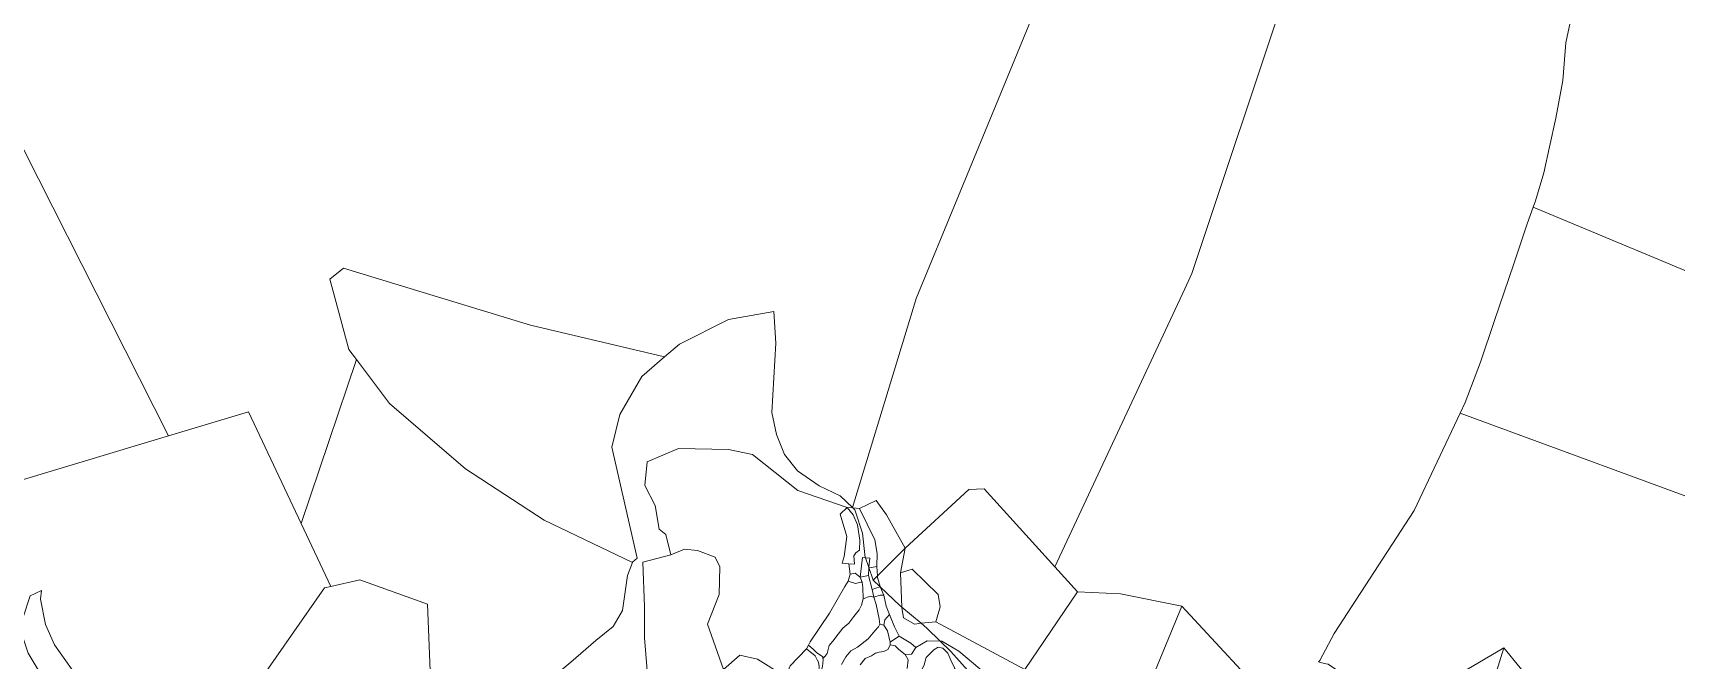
# Model space of a CAD drawing. Header units: metres. Extents: x 542555 to 550520, y 1840485 to 1846995.
# Drawn here: x 546247 to 546925, y 1842804 to 1843063 of the extents above; entities that cross this region are included whole.
import ezdxf

# ---------------------------------------------------------------- set-up
doc = ezdxf.new("R2010")
doc.units = ezdxf.units.M
doc.header["$MEASUREMENT"] = 0
doc.layers.add('Level 30', color=7, linetype='Continuous', lineweight=0)

msp = doc.modelspace()

# ---------------------------------------------------------------- linework, layer by layer
at = {"layer": 'Level 30', "color": 7, "linetype": 'Continuous', "lineweight": 0, "flags": 128}
for points in [[(546722.2115, 1842956.9278), (546668.5219, 1842842.1441), (546639.4, 1842874.25), (546633.15, 1842874.03), (546606.81, 1842849.81), (546599.05, 1842863.59), (546594.86, 1842869.51), (546587.96, 1842866.13), (546585.251, 1842866.3983), (546585.03, 1842866.61), (546611.04, 1842952.02), (546611.4222, 1842952.9507), (546646.235, 1843037.7166), (546670.34, 1843096.41), (546710.61, 1843213.94), (546743.05, 1843249.75), (546782.2, 1843204.98), (546797.1, 1843175.02), (546783.32, 1843137.82), (546732.163, 1842984.261), (546725.15, 1842963.21), (546722.2115, 1842956.9278)], [(546302.76, 1842896.18), (546230.0851, 1842874.3283), (546226.42, 1842881.04), (546219.05, 1842890.08), (546211.81, 1842895.93), (546210.0792, 1842896.8235), (546187.71, 1842921.88), (546179.47, 1842932.69), (546177.08, 1842935.82), (546164.38, 1842952.31), (546156.45, 1842964.02), (546156.36, 1842964.15), (546148.57, 1842980.11), (546141.6, 1842999.21), (546138.6, 1843005.08), (546151.56, 1843022.02), (546172.4, 1843036.17), (546192.49, 1843048.82), (546219.17, 1843061.43), (546302.76, 1842896.18)], [(546865.94, 1842990.6), (546900.9201, 1842976.0179), (546988.76, 1842939.4), (546971.7051, 1842904.4959), (546952.9, 1842866.01), (546951.84, 1842862.83), (546835.8, 1842905.56), (546837.9, 1842910.03), (546844.22, 1842926.65), (546850.0244, 1842943.8195), (546857.9585, 1842967.2887), (546863.51, 1842983.71), (546865.94, 1842990.6)], [(546380.38, 1842927.7), (546377.25, 1842931.87), (546370.6611, 1842956.3575), (546369.42, 1842960.97), (546375.02, 1842965.45), (546396.1501, 1842959.0162), (546452.2, 1842941.95), (546507.56, 1842928.82), (546498.07, 1842920.68), (546489.12, 1842905.01), (546485.76, 1842891.58), (546496.19, 1842845.71), (546494.29, 1842844.06), (546494.23, 1842843.91), (546457.8, 1842861.36), (546425.36, 1842882.62), (546394.03, 1842909.49), (546380.38, 1842927.7)], [(546380.38, 1842927.7), (546394.03, 1842909.49), (546425.36, 1842882.62), (546457.8, 1842861.36), (546494.23, 1842843.91), (546492.23, 1842838.54), (546490.16, 1842824.05), (546486.37, 1842817.5), (546479.13, 1842811.62), (546468.79, 1842802.66), (546456.38, 1842792.31), (546434.32, 1842782.31), (546412.26, 1842771.96), (546411.9, 1842771.71), (546409.69, 1842826.66), (546381.73, 1842836.73), (546369.8, 1842833.97), (546357.54, 1842860.03), (546380.38, 1842927.7)], [(546951.84, 1842862.83), (546928.7213, 1842793.4239), (546921.88, 1842798.65), (546900.26, 1842783.27), (546874.06, 1842783.87), (546853.82, 1842808.65), (546838.47, 1842799.48), (546832.8801, 1842796.6803), (546826.67, 1842793.57), (546809.28, 1842783.19), (546781.33, 1842801.82), (546779.7693, 1842802.2122), (546777.4192, 1842802.8027), (546777.88, 1842803.43), (546783.84, 1842814.57), (546816.88, 1842865.34), (546835.8, 1842905.56), (546951.84, 1842862.83)], [(546668.52, 1842842.14), (546677.95, 1842831.75), (546656.25, 1842799.75), (546619.41, 1842819.42), (546621.26, 1842825.51), (546620.38, 1842830.63), (546609.66, 1842841.12), (546604.89, 1842839.62), (546606.81, 1842849.81), (546633.15, 1842874.03), (546639.4, 1842874.25), (546668.52, 1842842.14)], [(546582.81, 1842866.64), (546585.42, 1842863.56), (546587.11, 1842859.37), (546588.13, 1842853.11), (546587.99, 1842848.93), (546586.41, 1842847.93), (546585.69, 1842846.69), (546585.96, 1842843.19), (546583.55, 1842843.35), (546580.82, 1842843.55), (546581.59, 1842846.35), (546582.77, 1842854.6), (546580.04, 1842863.82), (546582.81, 1842866.64)], [(546588.78, 1842842.52), (546588.24, 1842837.84), (546586.18, 1842839.49), (546584.13, 1842839.11), (546583.55, 1842843.35), (546585.96, 1842843.19), (546585.69, 1842846.69), (546586.41, 1842847.93), (546587.99, 1842848.93), (546588.13, 1842853.11), (546587.11, 1842859.37), (546585.42, 1842863.56), (546582.81, 1842866.64), (546585.251, 1842866.3983), (546585.98, 1842865.7), (546589.19, 1842856.03), (546590.35, 1842845.95), (546590.3931, 1842845.8269), (546589.15, 1842845.92), (546588.78, 1842842.52)], [(546595.23, 1842847.6), (546595.08, 1842842.16), (546592.87, 1842841.76), (546591.78, 1842841.93), (546592.22, 1842845.69), (546590.3931, 1842845.8269), (546590.35, 1842845.95), (546589.19, 1842856.03), (546585.98, 1842865.7), (546585.251, 1842866.3983), (546587.96, 1842866.13), (546594.26, 1842853.23), (546595.23, 1842847.6)], [(546606.81, 1842849.81), (546595.3899, 1842838.3379), (546595.08, 1842842.16), (546595.23, 1842847.6), (546594.26, 1842853.23), (546587.96, 1842866.13), (546594.86, 1842869.51), (546599.05, 1842863.59), (546606.81, 1842849.81)], [(546510.08, 1842847.01), (546515.8, 1842849.32), (546521.15, 1842848.9), (546528.4, 1842846.04), (546530.31, 1842842.08), (546530.07, 1842830.66), (546525.28, 1842818.41), (546531.8, 1842799.64), (546508.56, 1842788.26), (546501.78, 1842782.32), (546499.23, 1842812.71), (546499.18, 1842825.56), (546498.49, 1842844.05), (546510.08, 1842847.01)], [(546591.7777, 1842841.867), (546591.66, 1842838.57), (546588.24, 1842837.84), (546588.78, 1842842.52), (546589.15, 1842845.92), (546590.3931, 1842845.8269), (546591.7777, 1842841.867)], [(546590.3931, 1842845.8269), (546592.22, 1842845.69), (546591.78, 1842841.93), (546591.7777, 1842841.867), (546590.3931, 1842845.8269)], [(546595.3899, 1842838.3379), (546606.81, 1842849.81), (546604.89, 1842839.62), (546605.4747, 1842825.4092), (546604.76, 1842826.01), (546596.4882, 1842833.8582), (546596.47, 1842833.9), (546595.44, 1842837.72), (546595.3899, 1842838.3379)], [(546588.24, 1842837.84), (546589.11, 1842835.81), (546588.55, 1842835.76), (546586.31, 1842835.26), (546583.27, 1842836.23), (546584.13, 1842839.11), (546586.18, 1842839.49), (546588.24, 1842837.84)], [(546594.77, 1842833.28), (546593.21, 1842832.77), (546591.66, 1842838.57), (546591.7777, 1842841.867), (546593.63, 1842836.57), (546596.4513, 1842833.8932), (546594.77, 1842833.28)], [(546595.08, 1842842.16), (546595.3899, 1842838.3379), (546593.63, 1842836.57), (546591.7777, 1842841.867), (546591.78, 1842841.93), (546592.87, 1842841.76), (546595.08, 1842842.16)], [(546621.26, 1842825.51), (546619.41, 1842819.42), (546613.3833, 1842818.761), (546605.4747, 1842825.4092), (546604.89, 1842839.62), (546609.66, 1842841.12), (546620.38, 1842830.63), (546621.26, 1842825.51)], [(546245.77, 1842830.13), (546250.36, 1842832.35), (546249.97, 1842828.71), (546252.04, 1842818.23), (546255.78, 1842809.92), (546262.79, 1842799.9), (546259.01, 1842797.49), (546251.5, 1842795.43), (546244.84, 1842806.42), (546242.59, 1842813.48), (546242.87, 1842821.35), (546245.77, 1842830.13)], [(546573.85, 1842805.13), (546572.9, 1842804.28), (546572.79, 1842804.88), (546570.18, 1842806.65), (546569.02, 1842807.89), (546566.97, 1842809.79), (546567.66, 1842811.05), (546575.61, 1842823.02), (546581.91, 1842833.97), (546583.27, 1842836.23), (546586.31, 1842835.26), (546588.55, 1842835.76), (546589.11, 1842835.81), (546589.36, 1842833.62), (546589.44, 1842828.9), (546588.73, 1842826.22), (546587.82, 1842824.33), (546585.65, 1842821.53), (546583.63, 1842818.78), (546581.09, 1842816.76), (546579.15, 1842814.31), (546576.97, 1842811.35), (546575.41, 1842809.63), (546574.62, 1842806.28), (546573.85, 1842805.13)], [(546593.21, 1842832.77), (546593.85, 1842829.58), (546592.34, 1842829.97), (546589.44, 1842828.9), (546589.36, 1842833.62), (546589.11, 1842835.81), (546588.24, 1842837.84), (546591.66, 1842838.57), (546593.21, 1842832.77)], [(546596.4882, 1842833.8582), (546597.99, 1842830.41), (546596.45, 1842830.45), (546593.85, 1842829.58), (546593.21, 1842832.77), (546594.77, 1842833.28), (546596.4513, 1842833.8932), (546596.4882, 1842833.8582)], [(546596.47, 1842833.9), (546596.4513, 1842833.8932), (546593.63, 1842836.57), (546595.3899, 1842838.3379), (546595.44, 1842837.72), (546596.47, 1842833.9)], [(546615.91, 1842811.56), (546611.23, 1842808.76), (546609.17, 1842810.6), (546604.28, 1842813.44), (546602.46, 1842817.3), (546600.33, 1842822.36), (546598.92, 1842825.85), (546597.99, 1842830.41), (546596.4882, 1842833.8582), (546604.76, 1842826.01), (546605.4747, 1842825.4092), (546605.48, 1842825.28), (546606.13, 1842821.03), (546610.63, 1842818.46), (546613.3833, 1842818.761), (546615.74, 1842816.78), (546621.2891, 1842811.4255), (546615.91, 1842811.56)], [(546598.44, 1842820.23), (546597.98, 1842818.01), (546596.37, 1842818.37), (546596.13, 1842820.67), (546594.9, 1842826.51), (546593.85, 1842829.58), (546596.45, 1842830.45), (546597.99, 1842830.41), (546598.92, 1842825.85), (546600.33, 1842822.36), (546598.44, 1842820.23)], [(546613.3833, 1842818.761), (546610.63, 1842818.46), (546606.13, 1842821.03), (546605.48, 1842825.28), (546605.4747, 1842825.4092), (546613.3833, 1842818.761)], [(546677.95, 1842831.75), (546695.7, 1842830.9), (546721.05, 1842825.86), (546704.47, 1842785.8), (546687.45, 1842792.35), (546656.25, 1842799.75), (546677.95, 1842831.75)], [(546721.05, 1842825.86), (546761.0459, 1842782.5627), (546762.12, 1842781.4), (546760.23, 1842778.81), (546754.29, 1842774.36), (546746.5999, 1842770.1619), (546736.21, 1842764.49), (546721.84, 1842759.22), (546704.47, 1842785.8), (546721.05, 1842825.86)], [(546601.94, 1842811.99), (546600.68, 1842811.01), (546599.48, 1842815.62), (546597.98, 1842818.01), (546598.44, 1842820.23), (546600.33, 1842822.36), (546602.46, 1842817.3), (546604.28, 1842813.44), (546601.94, 1842811.99)], [(546609.45, 1842806.08), (546606.81, 1842805.86), (546604.15, 1842807.91), (546602.67, 1842809.44), (546600.62, 1842809.87), (546600.68, 1842811.01), (546601.94, 1842811.99), (546604.28, 1842813.44), (546609.17, 1842810.6), (546611.23, 1842808.76), (546609.45, 1842806.08)], [(546575.52, 1842779.71), (546563.04, 1842755.05), (546546.06, 1842760.79), (546540.08, 1842765.22), (546529.85, 1842776.9), (546531.8, 1842799.64), (546538.54, 1842805.58), (546545.94, 1842804.02), (546556.25, 1842797.54), (546558.71, 1842796.96), (546559.34, 1842795.19), (546563.91, 1842792.71), (546565.88, 1842791.3), (546569.64, 1842789.84), (546571.16, 1842785.19), (546573.48, 1842781.25), (546574.62, 1842779.84), (546575.52, 1842779.71)], [(546566.13, 1842808.18), (546569.67, 1842805.36), (546570.43, 1842803.68), (546571.08, 1842802.65), (546571.35, 1842800.99), (546571.24, 1842798.94), (546570.2, 1842795.86), (546569.25, 1842794.48), (546565.88, 1842791.3), (546563.91, 1842792.71), (546559.34, 1842795.19), (546558.71, 1842796.96), (546558.48, 1842799.21), (546559.38, 1842801.19), (546566.13, 1842808.18)], [(546573.02, 1842803.67), (546572.69, 1842800.96), (546572.09, 1842798.87), (546571.15, 1842796.1), (546570.26, 1842794.5), (546569.75, 1842792.13), (546569.64, 1842789.84), (546565.88, 1842791.3), (546569.25, 1842794.48), (546570.2, 1842795.86), (546571.24, 1842798.94), (546571.35, 1842800.99), (546571.08, 1842802.65), (546570.43, 1842803.68), (546569.67, 1842805.36), (546566.13, 1842808.18), (546566.97, 1842809.79), (546569.02, 1842807.89), (546570.18, 1842806.65), (546572.79, 1842804.88), (546572.9, 1842804.28), (546573.02, 1842803.67)], [(546622.86, 1842795.34), (546622.3, 1842793.35), (546620.16, 1842795.14), (546616.71, 1842797.67), (546614.39, 1842798.44), (546613.72, 1842799.52), (546614.68, 1842801.55), (546615.53, 1842804.64), (546618.7, 1842807.75), (546620.37, 1842808.84), (546622.36, 1842808.52), (546624.39, 1842806.47), (546625.66, 1842803.5), (546627.3, 1842800.04), (546626.51, 1842798.75), (546622.86, 1842795.34)], [(546853.82, 1842808.65), (546874.06, 1842783.87), (546860.63, 1842777.82), (546854.83, 1842741.26), (546860.07, 1842726.76), (546845.16, 1842715.26), (546858.43, 1842703.9), (546829.4, 1842685.32), (546799.38, 1842674.56), (546798.2, 1842688.37), (546799.37, 1842691.42), (546801.37, 1842697.95), (546805.48, 1842704.04), (546808.02, 1842709.95), (546810.15, 1842717.46), (546812.66, 1842726.18), (546813.65, 1842733.31), (546812.71, 1842738.27), (546816.09, 1842741), (546825.97, 1842743.39), (546832.45, 1842745.42), (546840.19, 1842751.05), (546837.02, 1842753.99), (546853.82, 1842808.65)], [(546853.82, 1842808.65), (546837.02, 1842753.99), (546827.4, 1842753.07), (546822.91, 1842751.57), (546813.23, 1842750.66), (546809.76, 1842764.9), (546805.01, 1842773.26), (546809.28, 1842783.19), (546826.67, 1842793.57), (546832.8801, 1842796.6803), (546838.47, 1842799.48), (546853.82, 1842808.65)]]:
    msp.add_lwpolyline(points, close=True, dxfattribs=at)
for points in [[(546761.0459, 1842782.5627), (546721.05, 1842825.86), (546695.7, 1842830.9), (546677.95, 1842831.75), (546668.5219, 1842842.1441), (546722.2115, 1842956.9278), (546725.15, 1842963.21), (546732.163, 1842984.261), (546783.32, 1843137.82)], [(546670.34, 1843096.41), (546646.235, 1843037.7166), (546611.4222, 1842952.9507), (546611.04, 1842952.02), (546585.03, 1842866.61), (546580.04, 1842871.37), (546571.31, 1842875.5), (546562.36, 1842881.71), (546556.97, 1842888.48), (546553.71, 1842896.81), (546551.81, 1842905.77), (546553.46, 1842934.45), (546552.67, 1842947.6), (546533.86, 1842944.18), (546513.73, 1842934.11), (546507.56, 1842928.82), (546452.2, 1842941.95), (546396.1501, 1842959.0162), (546375.02, 1842965.45), (546369.42, 1842960.97), (546370.6611, 1842956.3575), (546377.25, 1842931.87), (546380.38, 1842927.7), (546357.54, 1842860.03), (546335.86, 1842906.13), (546302.76, 1842896.18), (546219.17, 1843061.43)], [(547098.14, 1843094.73), (547069.67, 1843050.53), (547043.1, 1843014.61), (547011.0037, 1842981.9181), (547008.07, 1842978.93), (546988.76, 1842939.4), (546900.9201, 1842976.0179), (546865.94, 1842990.6), (546866.89, 1842993.29), (546870.41, 1843004.79), (546872.69, 1843015.57), (546875.3, 1843027.44), (546878.23, 1843042.97), (546879.44, 1843058.47), (546883.46, 1843077.39)], [(546883.46, 1843077.39), (546879.44, 1843058.47), (546878.23, 1843042.97), (546875.3, 1843027.44), (546872.69, 1843015.57), (546870.41, 1843004.79), (546866.89, 1842993.29), (546866.89, 1842993.29), (546865.94, 1842990.6), (546863.51, 1842983.71), (546857.9585, 1842967.2887), (546850.0244, 1842943.8195), (546844.22, 1842926.65), (546837.9, 1842910.03), (546835.8, 1842905.56), (546816.88, 1842865.34), (546783.84, 1842814.57), (546777.88, 1842803.43)], [(546468.79, 1842802.66), (546479.13, 1842811.62), (546486.37, 1842817.5), (546490.16, 1842824.05), (546492.23, 1842838.54), (546494.23, 1842843.91), (546494.29, 1842844.06), (546496.19, 1842845.71), (546485.76, 1842891.58), (546489.12, 1842905.01), (546498.07, 1842920.68), (546507.56, 1842928.82), (546513.73, 1842934.11), (546533.86, 1842944.18), (546552.67, 1842947.6), (546553.46, 1842934.45), (546551.81, 1842905.77), (546553.71, 1842896.81), (546556.97, 1842888.48), (546562.36, 1842881.71), (546571.31, 1842875.5), (546580.04, 1842871.37), (546585.03, 1842866.61), (546585.251, 1842866.3983), (546585.251, 1842866.3983), (546582.81, 1842866.64), (546562.47, 1842873.64), (546543.83, 1842888.47), (546533.96, 1842890.6), (546513.26, 1842890.9), (546500.29, 1842885.46), (546499.38, 1842875.72), (546503.7, 1842867.46), (546505.27, 1842857.58), (546508.07, 1842855.45), (546510.08, 1842847.01), (546498.49, 1842844.05), (546499.18, 1842825.56), (546499.23, 1842812.71), (546501.78, 1842782.32)], [(546230.0851, 1842874.3283), (546302.76, 1842896.18), (546335.86, 1842906.13), (546357.54, 1842860.03), (546369.8, 1842833.97), (546367.19, 1842833.37), (546333.63, 1842785.24), (546333.63, 1842785.24), (546309.1565, 1842755.5798), (546307.52, 1842755.99), (546290.15, 1842772.61), (546289.47, 1842773.78), (546278.99, 1842786.11), (546278.21, 1842787.02), (546271.4, 1842794.2), (546263.82, 1842798.86), (546262.79, 1842799.9), (546255.78, 1842809.92), (546252.04, 1842818.23), (546249.97, 1842828.71), (546250.36, 1842832.35), (546245.77, 1842830.13)], [(546556.25, 1842797.54), (546545.94, 1842804.02), (546538.54, 1842805.58), (546531.8, 1842799.64), (546525.28, 1842818.41), (546530.07, 1842830.66), (546530.31, 1842842.08), (546528.4, 1842846.04), (546521.15, 1842848.9), (546515.8, 1842849.32), (546510.08, 1842847.01), (546508.07, 1842855.45), (546505.27, 1842857.58), (546503.7, 1842867.46), (546499.38, 1842875.72), (546500.29, 1842885.46), (546513.26, 1842890.9), (546533.96, 1842890.6), (546543.83, 1842888.47), (546562.47, 1842873.64), (546582.81, 1842866.64), (546580.04, 1842863.82), (546582.77, 1842854.6), (546581.59, 1842846.35), (546580.82, 1842843.55), (546583.55, 1842843.35), (546584.13, 1842839.11), (546584.13, 1842839.11), (546583.27, 1842836.23), (546581.91, 1842833.97), (546575.61, 1842823.02), (546567.66, 1842811.05), (546566.97, 1842809.79), (546566.13, 1842808.18), (546559.38, 1842801.19)], [(546333.63, 1842785.24), (546367.19, 1842833.37), (546369.8, 1842833.97), (546381.73, 1842836.73), (546409.69, 1842826.66), (546411.9, 1842771.71)], [(546572.69, 1842800.96), (546573.02, 1842803.67), (546572.9, 1842804.28), (546573.85, 1842805.13), (546574.62, 1842806.28), (546575.41, 1842809.63), (546576.97, 1842811.35), (546579.15, 1842814.31), (546581.09, 1842816.76), (546583.63, 1842818.78), (546585.65, 1842821.53), (546587.82, 1842824.33), (546588.73, 1842826.22), (546589.44, 1842828.9), (546592.34, 1842829.97), (546593.85, 1842829.58), (546594.9, 1842826.51), (546596.13, 1842820.67), (546596.37, 1842818.37), (546595.81, 1842817.36), (546594.35, 1842815.6), (546591.54, 1842812.33), (546587.11, 1842808.88), (546584.43, 1842807.41), (546582.31, 1842804.95), (546580.55, 1842801.79)], [(546642.9, 1842795.6), (546628.94, 1842807.31), (546621.91, 1842811.41), (546621.2891, 1842811.4255), (546615.74, 1842816.78), (546613.3833, 1842818.761), (546619.41, 1842819.42), (546656.25, 1842799.75)], [(546580.55, 1842801.79), (546582.31, 1842804.95), (546584.43, 1842807.41), (546587.11, 1842808.88), (546591.54, 1842812.33), (546594.35, 1842815.6), (546595.81, 1842817.36), (546596.37, 1842818.37), (546597.98, 1842818.01), (546599.48, 1842815.62), (546600.68, 1842811.01), (546600.68, 1842811.01), (546600.62, 1842809.87), (546600.61, 1842809.68), (546599.68, 1842807.97), (546598.07, 1842807.1), (546596.02, 1842806.89), (546594.54, 1842806.4), (546592.9, 1842805.35), (546590.35, 1842804.21), (546588.26, 1842801.64)], [(546588.26, 1842801.64), (546590.35, 1842804.21), (546592.9, 1842805.35), (546594.54, 1842806.4), (546596.02, 1842806.89), (546598.07, 1842807.1), (546599.68, 1842807.97), (546600.61, 1842809.68), (546600.62, 1842809.87), (546602.67, 1842809.44), (546604.15, 1842807.91), (546606.81, 1842805.86), (546608.03, 1842803.61), (546607.62, 1842800.06)], [(546636.11, 1842795.47), (546625.72, 1842807.15), (546621.2891, 1842811.4255), (546621.91, 1842811.41), (546628.94, 1842807.31), (546642.9, 1842795.6)]]:
    msp.add_lwpolyline(points, dxfattribs=at)

doc.saveas('drawing.dxf')
